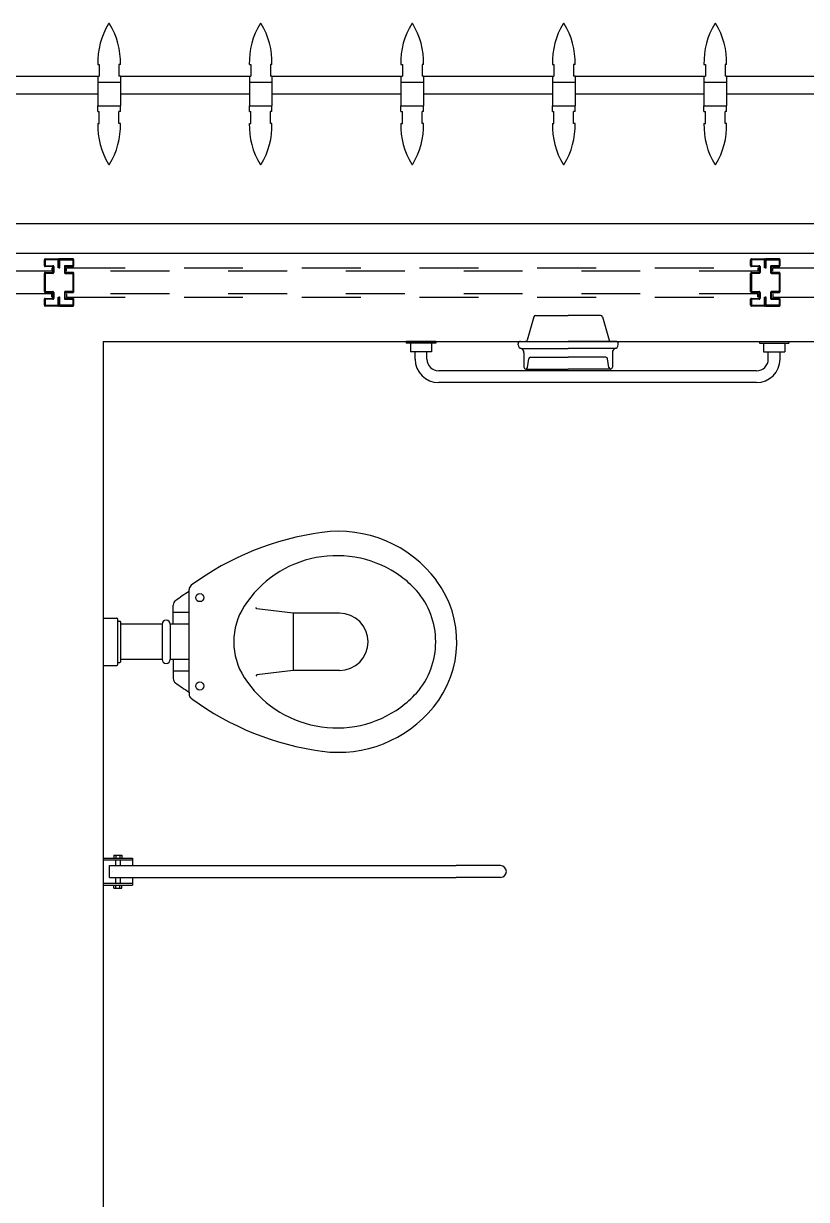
# Model space of a CAD drawing. Header units: millimetres. Extents: x 1887 to 2405, y 1100 to 1335.
# Drawn here: x 2133.524 to 2134.855, y 1241.992 to 1243.988 of the extents above; entities that cross this region are included whole.
import ezdxf

# ---------------------------------------------------------------- set-up
doc = ezdxf.new("R2010")
doc.units = ezdxf.units.MM
doc.linetypes.add('HIDDEN', pattern=[0.375, 0.25, -0.125])
for name, color, linetype in [('AR- ALV1', 235, 'Continuous'), ('AR-ALV', 2, 'Continuous'), ('AR-BRISES', 1, 'Continuous'), ('AR-CORRIMÃO-DEF', 2, 'Continuous'), ('AR-ESQ', 1, 'Continuous'), ('AR-LOUCAS', 1, 'Continuous'), ('AR-LOUÇAS', 1, 'Continuous'), ('BR-PAINEL', 1, 'Continuous'), ('BR-SUPORTE', 1, 'Continuous'), ('DT-ESQ-VIDRO-PROJ', 1, 'HIDDEN'), ('WC1', 1, 'Continuous'), ('WC2', 1, 'Continuous'), ('WC3', 1, 'Continuous')]:
    doc.layers.add(name, color=color, linetype=linetype)

# ---------------------------------------------------------------- blocks, each defined once
blk = doc.blocks.new('BACI-01P')
at = {"layer": 'WC1'}
for p, q in [((0.146, 0.0857), (0.146, 0.0887)), ((0.1191, 0.03), (0.1191, 0.0624)), ((0.1191, 0.03), (0.1139, 0.03)), ((0.1139, 0.0298), (0.1139, -0.0298)), ((0.1191, -0.03), (0.1139, -0.03)), ((0.1191, -0.03), (0.1191, -0.0624)), ((0.146, -0.0857), (0.146, -0.0887))]:
    blk.add_line(p, q, dxfattribs=at)
for centre, radius, start, end in [((0.4364, -0.2936), 0.4837, 97.6805, 126.3454), ((0.3996, -0.0205), 0.2081, 36.8881, 97.6805), ((0.4268, 0), 0.174, 320.4767, 36.8881), ((0.4044, -0.3155), 0.4771, 122.7818, 126.1604), ((0.1551, 0.0887), 0.00909, 126.3358, 180), ((0.1282, 0.0624), 0.00909, 126.1604, 180), ((0.1282, -0.0624), 0.00909, 180, 233.8396), ((0.4044, 0.3155), 0.4771, 233.8396, 237.2182), ((0.1551, -0.0887), 0.00909, 180, 238.9825), ((0.4364, 0.2936), 0.4837, 233.7577, 262.3195), ((0.3996, 0.0205), 0.2081, 262.3195, 320.8979)]:
    blk.add_arc(centre, radius, start, end, dxfattribs=at)
at = {"layer": 'WC2'}
for p, q in [((0.146, -0.0857), (0.146, 0.0857)), ((0, 0.04), (0.023, 0.04)), ((0.025, 0.035), (0.025, 0.038)), ((0.025, -0.035), (0.025, 0.035)), ((0.025, 0.035), (0.028, 0.035)), ((0.03, -0.033), (0.03, 0.033)), ((0.1, 0.03), (0.03, 0.03)), ((0.1, 0.0298), (0.1, -0.0298)), ((0.025, -0.038), (0.025, -0.035)), ((0.025, -0.035), (0.028, -0.035)), ((0.1, -0.03), (0.03, -0.03)), ((0, -0.04), (0.023, -0.04))]:
    blk.add_line(p, q, dxfattribs=at)
for centre, radius, start, end in [((0.3966, -0.0404), 0.1866, 54.2515, 147.3201), ((0.4126, -0.0182), 0.1592, 41.3299, 54.2515), ((0.4333, 0), 0.1317, 0, 41.3299), ((0.3335, 0), 0.1117, 147.3201, 180), ((0.023, 0.038), 0.002, 0, 90), ((0.028, 0.033), 0.002, 0, 90), ((0.107, 0.0298), 0.00697, 0, 180), ((0.3335, 0), 0.1117, 180, 212.6799), ((0.4333, 0), 0.1317, 318.6701, 0), ((0.023, -0.038), 0.002, 270, 0), ((0.028, -0.033), 0.002, 270, 0), ((0.107, -0.0298), 0.00697, 180, 0), ((0.3966, 0.0404), 0.1866, 212.6799, 305.7485), ((0.4126, 0.0182), 0.1592, 305.7485, 318.6701)]:
    blk.add_arc(centre, radius, start, end, dxfattribs=at)
at = {"layer": 'WC3'}
for p, q in [((0.146, 0.0497), (0.1191, 0.0497)), ((0.146, 0.03), (0.1191, 0.03)), ((0.146, -0.03), (0.1191, -0.03)), ((0.146, -0.0497), (0.1191, -0.0497))]:
    blk.add_line(p, q, dxfattribs=at)
at = {"layer": 'WC3', "color": 1}
for p, q in [((0.261, 0.0562), (0.2593, 0.0585)), ((0.3229, 0.0486), (0.261, 0.0562)), ((0.3229, 0.0486), (0.3229, -0.0486)), ((0.4015, 0.0486), (0.3229, 0.0486)), ((0.261, -0.0562), (0.2593, -0.0585)), ((0.3229, -0.0486), (0.261, -0.0562)), ((0.4015, -0.0486), (0.3229, -0.0486))]:
    blk.add_line(p, q, dxfattribs=at)
for centre in [(0.1641, 0.075), (0.1641, -0.075)]:
    blk.add_circle(centre, 0.00682, dxfattribs=at)
blk.add_arc((0.4015, 0), 0.0486, 270, 90, dxfattribs=at)
blk = doc.blocks.new('EF59-P')
at = {"layer": 'DT-ESQ-VIDRO-PROJ', "ltscale": 0.1}
for points in [[(1.9625, -0.081), (1.9625, -0.075), (0.7875, -0.075), (0.7875, -0.081)], [(3.1625, -0.081), (3.1625, -0.075), (1.9875, -0.075), (1.9875, -0.081)], [(4.3625, -0.081), (4.3625, -0.075), (3.1875, -0.075), (3.1875, -0.081)], [(1.9625, -0.119), (1.9625, -0.125), (0.7875, -0.125), (0.7875, -0.119)], [(3.1625, -0.119), (3.1625, -0.125), (1.9875, -0.125), (1.9875, -0.119)], [(4.3625, -0.119), (4.3625, -0.125), (3.1875, -0.125), (3.1875, -0.119)]]:
    blk.add_lwpolyline(points, close=True, dxfattribs=at)
for points in [[(1.95, -0.1285), (1.95, -0.1385, 0.414214), (1.9515, -0.14), (1.9735, -0.14, 0.414214), (1.975, -0.1385), (1.975, -0.125), (1.9735, -0.125), (1.9735, -0.138, -0.414214), (1.973, -0.1385), (1.952, -0.1385, -0.414214), (1.9515, -0.138), (1.9515, -0.1285), (1.9645, -0.1285, 0.414214), (1.966, -0.127), (1.966, -0.117, 0.414214), (1.9645, -0.1155), (1.9515, -0.1155), (1.9515, -0.0845), (1.9645, -0.0845, 0.414214), (1.966, -0.083), (1.966, -0.073, 0.414214), (1.9645, -0.0715), (1.9515, -0.0715), (1.9515, -0.062, -0.414214), (1.952, -0.0615), (1.973, -0.0615, -0.414214), (1.9735, -0.062), (1.9735, -0.075), (1.975, -0.075), (1.975, -0.0615, 0.414214), (1.9735, -0.06), (1.9515, -0.06, 0.414214), (1.95, -0.0615), (1.95, -0.0715, 0.414214), (1.9515, -0.073), (1.9645, -0.073), (1.9645, -0.083), (1.9515, -0.083), (1.9515, -0.083, 0.414214), (1.95, -0.0845), (1.95, -0.1155, 0.414214), (1.9515, -0.117), (1.9515, -0.117), (1.9645, -0.117), (1.9645, -0.127), (1.9515, -0.127, 0.414214)], [(2, -0.1285), (2, -0.1385, -0.414214), (1.9985, -0.14), (1.9765, -0.14, -0.414214), (1.975, -0.1385), (1.975, -0.125), (1.9765, -0.125), (1.9765, -0.138, 0.414214), (1.977, -0.1385), (1.998, -0.1385, 0.414214), (1.9985, -0.138), (1.9985, -0.1285), (1.9855, -0.1285, -0.414214), (1.984, -0.127), (1.984, -0.117, -0.414214), (1.9855, -0.1155), (1.9985, -0.1155), (1.9985, -0.0845), (1.9855, -0.0845, -0.414214), (1.984, -0.083), (1.984, -0.073, -0.414214), (1.9855, -0.0715), (1.9985, -0.0715), (1.9985, -0.062, 0.414214), (1.998, -0.0615), (1.977, -0.0615, 0.414214), (1.9765, -0.062), (1.9765, -0.075), (1.975, -0.075), (1.975, -0.0615, -0.414214), (1.9765, -0.06), (1.9985, -0.06, -0.414214), (2, -0.0615), (2, -0.0715, -0.414214), (1.9985, -0.073), (1.9855, -0.073), (1.9855, -0.083), (1.9985, -0.083), (1.9985, -0.083, -0.414214), (2, -0.0845), (2, -0.1155, -0.414214), (1.9985, -0.117), (1.9985, -0.117), (1.9855, -0.117), (1.9855, -0.127), (1.9985, -0.127, -0.414214)], [(3.15, -0.1285), (3.15, -0.1385, 0.414214), (3.1515, -0.14), (3.1735, -0.14, 0.414214), (3.175, -0.1385), (3.175, -0.125), (3.1735, -0.125), (3.1735, -0.138, -0.414214), (3.173, -0.1385), (3.152, -0.1385, -0.414214), (3.1515, -0.138), (3.1515, -0.1285), (3.1645, -0.1285, 0.414214), (3.166, -0.127), (3.166, -0.117, 0.414214), (3.1645, -0.1155), (3.1515, -0.1155), (3.1515, -0.0845), (3.1645, -0.0845, 0.414214), (3.166, -0.083), (3.166, -0.073, 0.414214), (3.1645, -0.0715), (3.1515, -0.0715), (3.1515, -0.062, -0.414214), (3.152, -0.0615), (3.173, -0.0615, -0.414214), (3.1735, -0.062), (3.1735, -0.075), (3.175, -0.075), (3.175, -0.0615, 0.414214), (3.1735, -0.06), (3.1515, -0.06, 0.414214), (3.15, -0.0615), (3.15, -0.0715, 0.414214), (3.1515, -0.073), (3.1645, -0.073), (3.1645, -0.083), (3.1515, -0.083), (3.1515, -0.083, 0.414214), (3.15, -0.0845), (3.15, -0.1155, 0.414214), (3.1515, -0.117), (3.1515, -0.117), (3.1645, -0.117), (3.1645, -0.127), (3.1515, -0.127, 0.414214)], [(3.2, -0.1285), (3.2, -0.1385, -0.414214), (3.1985, -0.14), (3.1765, -0.14, -0.414214), (3.175, -0.1385), (3.175, -0.125), (3.1765, -0.125), (3.1765, -0.138, 0.414214), (3.177, -0.1385), (3.198, -0.1385, 0.414214), (3.1985, -0.138), (3.1985, -0.1285), (3.1855, -0.1285, -0.414214), (3.184, -0.127), (3.184, -0.117, -0.414214), (3.1855, -0.1155), (3.1985, -0.1155), (3.1985, -0.0845), (3.1855, -0.0845, -0.414214), (3.184, -0.083), (3.184, -0.073, -0.414214), (3.1855, -0.0715), (3.1985, -0.0715), (3.1985, -0.062, 0.414214), (3.198, -0.0615), (3.177, -0.0615, 0.414214), (3.1765, -0.062), (3.1765, -0.075), (3.175, -0.075), (3.175, -0.0615, -0.414214), (3.1765, -0.06), (3.1985, -0.06, -0.414214), (3.2, -0.0615), (3.2, -0.0715, -0.414214), (3.1985, -0.073), (3.1855, -0.073), (3.1855, -0.083), (3.1985, -0.083), (3.1985, -0.083, -0.414214), (3.2, -0.0845), (3.2, -0.1155, -0.414214), (3.1985, -0.117), (3.1985, -0.117), (3.1855, -0.117), (3.1855, -0.127), (3.1985, -0.127, -0.414214)]]:
    blk.add_lwpolyline(points, format="xyb", close=True, dxfattribs=at)
blk = doc.blocks.new('BR-MODULO8')
at = {"layer": 'BR-PAINEL'}
for p, q in [((-3.1092, 0.27), (-3.1067, 0.27)), ((-3.1067, 0.27), (-3.1067, 0.25)), ((-3.0733, 0.27), (-3.0733, 0.25)), ((-3.0708, 0.27), (-3.0733, 0.27)), ((-2.8517, 0.27), (-2.8492, 0.27)), ((-2.8492, 0.27), (-2.8492, 0.25)), ((-2.8158, 0.27), (-2.8158, 0.25)), ((-2.8133, 0.27), (-2.8158, 0.27)), ((-2.5942, 0.27), (-2.5917, 0.27)), ((-2.5917, 0.27), (-2.5917, 0.25)), ((-2.5583, 0.27), (-2.5583, 0.25)), ((-2.5558, 0.27), (-2.5583, 0.27)), ((-2.3367, 0.27), (-2.3342, 0.27)), ((-2.3342, 0.27), (-2.3342, 0.25)), ((-2.3008, 0.27), (-2.3008, 0.25)), ((-2.2983, 0.27), (-2.3008, 0.27)), ((-2.0792, 0.27), (-2.0767, 0.27)), ((-2.0767, 0.27), (-2.0767, 0.25)), ((-2.0433, 0.27), (-2.0433, 0.25)), ((-2.0408, 0.27), (-2.0433, 0.27)), ((-3.1092, 0.25), (-3.1092, 0.24)), ((-3.1092, 0.25), (-3.1067, 0.25)), ((-3.1092, 0.24), (-3.0708, 0.24)), ((-3.1092, 0.24), (-3.1092, 0.2)), ((-3.0708, 0.25), (-3.0733, 0.25)), ((-3.0708, 0.25), (-3.0708, 0.24)), ((-3.0708, 0.24), (-3.0708, 0.2)), ((-2.8517, 0.25), (-2.8517, 0.24)), ((-2.8517, 0.25), (-2.8492, 0.25)), ((-2.8517, 0.24), (-2.8133, 0.24)), ((-2.8517, 0.24), (-2.8517, 0.2)), ((-2.8133, 0.25), (-2.8158, 0.25)), ((-2.8133, 0.25), (-2.8133, 0.24)), ((-2.8133, 0.24), (-2.8133, 0.2)), ((-2.5942, 0.25), (-2.5942, 0.24)), ((-2.5942, 0.25), (-2.5917, 0.25)), ((-2.5942, 0.24), (-2.5558, 0.24)), ((-2.5942, 0.24), (-2.5942, 0.2)), ((-2.5558, 0.25), (-2.5583, 0.25)), ((-2.5558, 0.25), (-2.5558, 0.24)), ((-2.5558, 0.24), (-2.5558, 0.2)), ((-2.3367, 0.25), (-2.3367, 0.24)), ((-2.3367, 0.25), (-2.3342, 0.25)), ((-2.3367, 0.24), (-2.2983, 0.24)), ((-2.3367, 0.24), (-2.3367, 0.2)), ((-2.2983, 0.25), (-2.3008, 0.25)), ((-2.2983, 0.25), (-2.2983, 0.24)), ((-2.2983, 0.24), (-2.2983, 0.2)), ((-2.0792, 0.25), (-2.0792, 0.24)), ((-2.0792, 0.25), (-2.0767, 0.25)), ((-2.0792, 0.24), (-2.0408, 0.24)), ((-2.0792, 0.24), (-2.0792, 0.2)), ((-2.0408, 0.25), (-2.0433, 0.25)), ((-2.0408, 0.25), (-2.0408, 0.24)), ((-2.0408, 0.24), (-2.0408, 0.2)), ((-3.1092, 0.2), (-3.0708, 0.2)), ((-3.1092, 0.19), (-3.1092, 0.2)), ((-3.0708, 0.19), (-3.0708, 0.2)), ((-2.8517, 0.2), (-2.8133, 0.2)), ((-2.8517, 0.19), (-2.8517, 0.2)), ((-2.8133, 0.19), (-2.8133, 0.2)), ((-2.5942, 0.2), (-2.5558, 0.2)), ((-2.5942, 0.19), (-2.5942, 0.2)), ((-2.5558, 0.19), (-2.5558, 0.2)), ((-2.3367, 0.2), (-2.2983, 0.2)), ((-2.3367, 0.19), (-2.3367, 0.2)), ((-2.2983, 0.19), (-2.2983, 0.2)), ((-2.0792, 0.2), (-2.0408, 0.2)), ((-2.0792, 0.19), (-2.0792, 0.2)), ((-2.0408, 0.19), (-2.0408, 0.2)), ((-3.1092, 0.19), (-3.1067, 0.19)), ((-3.1067, 0.17), (-3.1067, 0.19)), ((-3.0708, 0.19), (-3.0733, 0.19)), ((-3.0733, 0.17), (-3.0733, 0.19)), ((-2.8517, 0.19), (-2.8492, 0.19)), ((-2.8492, 0.17), (-2.8492, 0.19)), ((-2.8133, 0.19), (-2.8158, 0.19)), ((-2.8158, 0.17), (-2.8158, 0.19)), ((-2.5942, 0.19), (-2.5917, 0.19)), ((-2.5917, 0.17), (-2.5917, 0.19)), ((-2.5558, 0.19), (-2.5583, 0.19)), ((-2.5583, 0.17), (-2.5583, 0.19)), ((-2.3367, 0.19), (-2.3342, 0.19)), ((-2.3342, 0.17), (-2.3342, 0.19)), ((-2.2983, 0.19), (-2.3008, 0.19)), ((-2.3008, 0.17), (-2.3008, 0.19)), ((-2.0792, 0.19), (-2.0767, 0.19)), ((-2.0767, 0.17), (-2.0767, 0.19)), ((-2.0408, 0.19), (-2.0433, 0.19)), ((-2.0433, 0.17), (-2.0433, 0.19)), ((-3.1092, 0.17), (-3.1067, 0.17)), ((-3.0708, 0.17), (-3.0733, 0.17)), ((-2.8517, 0.17), (-2.8492, 0.17)), ((-2.8133, 0.17), (-2.8158, 0.17)), ((-2.5942, 0.17), (-2.5917, 0.17)), ((-2.5558, 0.17), (-2.5583, 0.17)), ((-2.3367, 0.17), (-2.3342, 0.17)), ((-2.2983, 0.17), (-2.3008, 0.17)), ((-2.0792, 0.17), (-2.0767, 0.17)), ((-2.0408, 0.17), (-2.0433, 0.17))]:
    blk.add_line(p, q, dxfattribs=at)
for centre, radius, start, end in [((-3.09, 0.3387), 0.001, 37.1012, 142.8988), ((-2.8325, 0.3387), 0.001, 37.1012, 142.8988), ((-2.575, 0.3387), 0.001, 37.1012, 142.8988), ((-2.3175, 0.3387), 0.001, 37.1012, 142.8988), ((-2.06, 0.3387), 0.001, 37.1012, 142.8988), ((-2.9842, 0.2739), 0.1251, 148.4721, 181.772), ((-3.1958, 0.2739), 0.1251, 358.228, 31.5279), ((-2.7267, 0.2739), 0.1251, 148.4721, 181.772), ((-2.9383, 0.2739), 0.1251, 358.228, 31.5279), ((-2.4692, 0.2739), 0.1251, 148.4721, 181.772), ((-2.6808, 0.2739), 0.1251, 358.228, 31.5279), ((-2.2117, 0.2739), 0.1251, 148.4721, 181.772), ((-2.4233, 0.2739), 0.1251, 358.228, 31.5279), ((-1.9542, 0.2739), 0.1251, 148.4721, 181.772), ((-2.1658, 0.2739), 0.1251, 358.228, 31.5279), ((-2.9842, 0.1661), 0.1251, 178.228, 211.5279), ((-3.1958, 0.1661), 0.1251, 328.4721, 1.772), ((-2.7267, 0.1661), 0.1251, 178.228, 211.5279), ((-2.9383, 0.1661), 0.1251, 328.4721, 1.772), ((-2.4692, 0.1661), 0.1251, 178.228, 211.5279), ((-2.6808, 0.1661), 0.1251, 328.4721, 1.772), ((-2.2117, 0.1661), 0.1251, 178.228, 211.5279), ((-2.4233, 0.1661), 0.1251, 328.4721, 1.772), ((-1.9542, 0.1661), 0.1251, 178.228, 211.5279), ((-2.1658, 0.1661), 0.1251, 328.4721, 1.772), ((-3.09, 0.1013), 0.001, 217.1012, 322.8988), ((-2.8325, 0.1013), 0.001, 217.1012, 322.8988), ((-2.575, 0.1013), 0.001, 217.1012, 322.8988), ((-2.3175, 0.1013), 0.001, 217.1012, 322.8988), ((-2.06, 0.1013), 0.001, 217.1012, 322.8988)]:
    blk.add_arc(centre, radius, start, end, dxfattribs=at)
at = {"layer": 'BR-SUPORTE'}
for p, q in [((-3.3283, 0.25), (-3.1067, 0.25)), ((-3.0708, 0.25), (-2.8492, 0.25)), ((-2.8133, 0.25), (-2.5917, 0.25)), ((-2.5558, 0.25), (-2.3342, 0.25)), ((-2.2983, 0.25), (-2.0767, 0.25)), ((-2.0408, 0.25), (-1.8192, 0.25)), ((-3.3283, 0.22), (-3.1092, 0.22)), ((-3.0708, 0.22), (-2.8517, 0.22)), ((-2.8133, 0.22), (-2.5942, 0.22)), ((-2.5558, 0.22), (-2.3367, 0.22)), ((-2.2983, 0.22), (-2.0792, 0.22)), ((-2.0408, 0.22), (-1.8217, 0.22))]:
    blk.add_line(p, q, dxfattribs=at)
blk = doc.blocks.new('barra-fixa-p')
at = {"layer": 'AR-LOUCAS'}
for p, q in [((-1.11, 0.07), (-0.57, 0.07)), ((-1.11, 0.05), (-0.57, 0.05)), ((-1.15, 0.03), (-1.15, 0.018)), ((-1.13, 0.03), (-1.13, 0.018)), ((-0.55, 0.03), (-0.55, 0.018)), ((-0.53, 0.03), (-0.53, 0.018)), ((-1.115, 0.003), (-1.165, 0.003)), ((-1.165, 0), (-1.165, 0.003)), ((-1.115, 0), (-1.165, 0)), ((-1.158, 0.003), (-1.158, 0.018)), ((-1.122, 0.018), (-1.158, 0.018)), ((-1.122, 0.003), (-1.122, 0.018)), ((-1.115, 0), (-1.115, 0.003)), ((-0.565, 0), (-0.565, 0.003)), ((-0.565, 0.003), (-0.515, 0.003)), ((-0.565, 0), (-0.515, 0)), ((-0.558, 0.018), (-0.522, 0.018)), ((-0.558, 0.003), (-0.558, 0.018)), ((-0.522, 0.003), (-0.522, 0.018)), ((-0.515, 0), (-0.515, 0.003))]:
    blk.add_line(p, q, dxfattribs=at)
for centre, radius, start, end in [((-1.11, 0.03), 0.04, 90, 180), ((-0.57, 0.03), 0.04, 0, 90), ((-1.11, 0.03), 0.02, 90, 180), ((-0.57, 0.03), 0.02, 0, 90)]:
    blk.add_arc(centre, radius, start, end, dxfattribs=at)
blk = doc.blocks.new('barra-articulada-p')
at = {"layer": 'AR-LOUCAS'}
for p, q in [((-0.05, 0.02), (-0.05, 0.023)), ((0, 0.023), (-0.05, 0.023)), ((-0.05, 0.01), (-0.05, 0.02)), ((0, 0.02), (-0.05, 0.02)), ((-0.0319, 0.028), (-0.0319, 0.023)), ((-0.0181, 0.028), (-0.0319, 0.028)), ((-0.029, 0.01), (-0.029, 0.02)), ((-0.0285, 0.028), (-0.0285, 0.023)), ((-0.0215, 0.028), (-0.0215, 0.023)), ((-0.021, 0.01), (-0.021, 0.02)), ((-0.0181, 0.028), (-0.0181, 0.023)), ((0, 0.02), (0, 0.023)), ((0, -0.02), (0, 0.02)), ((-0.685, 0), (-0.685, 0)), ((-0.675, 0.01), (-0.6, 0.01)), ((-0.0105, 0.01), (-0.6, 0.01)), ((-0.015, 0), (-0.015, 0)), ((-0.0105, 0.01), (-0.0105, -0.01)), ((-0.675, -0.01), (-0.6, -0.01)), ((-0.0105, -0.01), (-0.6, -0.01)), ((-0.05, -0.02), (-0.05, -0.01)), ((-0.029, -0.02), (-0.029, -0.01)), ((-0.021, -0.02), (-0.021, -0.01)), ((-0.05, -0.023), (-0.05, -0.02)), ((0, -0.02), (-0.05, -0.02)), ((0, -0.023), (-0.05, -0.023)), ((-0.0319, -0.028), (-0.0319, -0.023)), ((-0.0181, -0.028), (-0.0319, -0.028)), ((-0.0285, -0.028), (-0.0285, -0.023)), ((-0.0215, -0.028), (-0.0215, -0.023)), ((-0.0181, -0.028), (-0.0181, -0.023)), ((0, -0.023), (0, -0.02))]:
    blk.add_line(p, q, dxfattribs=at)
for start, end in [(90, 180), (180, 270)]:
    blk.add_arc((-0.675, 0), 0.01, start, end, dxfattribs=at)
blk = doc.blocks.new('PPLR-03P')
at = {"layer": 'WC1', "color": 1, "linetype": 'Continuous', "ltscale": 2.5}
for p, q in [((-0.006, 0.0851), (-0.004, 0.0851)), ((0, 0.0811), (0, 0.0723)), ((-0.047, 0.0721), (-0.047, 0)), ((-0.0194, 0.0751), (-0.044, 0.0751)), ((-0.012, 0.0791), (-0.012, 0)), ((0.0003, 0.071), (0, 0.0723)), ((0, 0.0723), (0, 0)), ((0.0011, 0.07), (0.0003, 0.071)), ((0.0022, 0.0694), (0.0011, 0.07)), ((0.0418, 0.0581), (0.0022, 0.0694)), ((0.044, 0.0552), (0.044, 0)), ((-0.047, -0.0721), (-0.047, 0)), ((-0.012, -0.0791), (-0.012, 0)), ((0, -0.0723), (0, 0)), ((0.044, -0.0552), (0.044, 0)), ((0.0418, -0.0581), (0.0022, -0.0694)), ((-0.0194, -0.0751), (-0.044, -0.0751)), ((0.0003, -0.071), (0, -0.0723)), ((0, -0.0811), (0, -0.0723)), ((0.0011, -0.07), (0.0003, -0.071)), ((0.0022, -0.0694), (0.0011, -0.07)), ((-0.006, -0.0851), (-0.004, -0.0851))]:
    blk.add_line(p, q, dxfattribs=at)
for centre, radius, start, end in [((-0.0194, 0.0831), 0.008, 270, 343.4003), ((-0.006, 0.079), 0.006, 90, 179.9282), ((-0.004, 0.0811), 0.004, 359.9339, 91.7238), ((-0.044, 0.0721), 0.003, 90, 179.9282), ((0.041, 0.0552), 0.003, 359.8937, 73.9881), ((0.041, -0.0552), 0.003, 286.0119, 0.1063), ((-0.044, -0.0721), 0.003, 180.0718, 270), ((-0.0194, -0.0831), 0.008, 16.5997, 90), ((-0.006, -0.079), 0.006, 180.0718, 270), ((-0.004, -0.0811), 0.004, 268.2762, 0.0661)]:
    blk.add_arc(centre, radius, start, end, dxfattribs=at)
at = {"layer": 'WC2', "color": 1, "linetype": 'Continuous', "ltscale": 2.5}
for p, q in [((-0.0444, 0.0691), (-0.0296, 0.067)), ((-0.027, 0.0641), (-0.027, 0)), ((-0.027, -0.0641), (-0.027, 0)), ((-0.0444, -0.0691), (-0.0296, -0.067))]:
    blk.add_line(p, q, dxfattribs=at)
for centre, radius, start, end in [((-0.044, 0.0721), 0.00301, 180.1096, 262.1817), ((-0.03, 0.0641), 0.003, 359.8858, 81.9545), ((-0.044, -0.0721), 0.00301, 97.8991, 179.8919), ((-0.03, -0.0641), 0.003, 278.0455, 0.1142)]:
    blk.add_arc(centre, radius, start, end, dxfattribs=at)

msp = doc.modelspace()

# ---------------------------------------------------------------- linework, layer by layer
at = {"layer": 'AR- ALV1'}
msp.add_line((2131.6097, 1243.5985), (2136.7597, 1243.5985), dxfattribs=at)
at = {"layer": 'AR-ALV'}
for p, q in [((2131.6097, 1243.6485), (2136.7597, 1243.6485)), ((2133.6597, 1243.4485), (2133.6597, 1241.7985)), ((2133.6597, 1243.4485), (2135.9097, 1243.4485))]:
    msp.add_line(p, q, dxfattribs=at)
at = {"layer": 'AR-CORRIMÃO-DEF'}
for p, q in [((2133.6597, 1243.2985), (2133.6597, 1243.2985)), ((2133.6597, 1243.2585), (2133.6597, 1243.2585))]:
    msp.add_line(p, q, dxfattribs=at)

# ---------------------------------------------------------------- block references
at = {"layer": 'AR-BRISES'}
msp.add_blockref('BR-MODULO8', (2136.7597, 1243.6485), dxfattribs=at)
at = {"layer": 'AR-ESQ', "rotation": 180}
msp.add_blockref('EF59-P', (2136.7597, 1243.4485), dxfattribs=at)
at = {"layer": 'AR-LOUCAS'}
for name, p, rotation in [('PPLR-03P', (2134.4497, 1243.4485), 90), ('barra-fixa-p', (2133.6597, 1243.4485), 180), ('barra-articulada-p', (2133.6597, 1242.5485), 180)]:
    msp.add_blockref(name, p, dxfattribs=dict(at, rotation=rotation))
at = {"layer": 'AR-LOUÇAS'}
msp.add_blockref('BACI-01P', (2133.6597, 1242.9385), dxfattribs=at)

doc.saveas('drawing.dxf')
